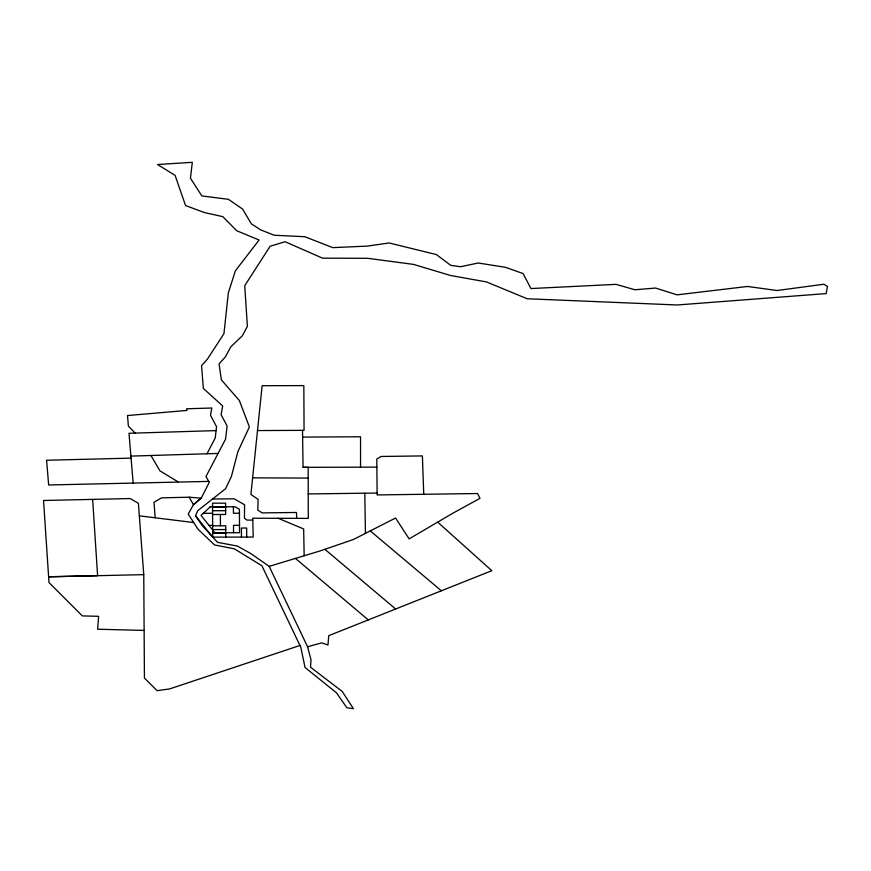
<?xml version="1.0" encoding="UTF-8"?>
<svg xmlns="http://www.w3.org/2000/svg" width="871" height="871" viewBox="0 0 871 871"><rect width="100%" height="100%" fill="white"/><g stroke="black" fill="none" stroke-linecap="round" stroke-linejoin="round"><path stroke-width="1.31" d="M360.54 467.172L360.54 436.785L302.618 437.079L302.542 430.35M135.103 433.083L128.385 426.071L127.504 415.543L187.025 410.437L186.568 408.793L211.816 408.009L210.488 415.249L216.552 426.692L215.224 438.026L206.982 453.78M195.507 515.697L197.815 510.635L225.611 488.696L231.414 476.47L237.881 451.668L249.378 426.942L239.351 400.518L221.354 379.843L219.056 363.893L225.262 357.066L230.869 346.756L242.378 335.738L247.397 326.353L244.729 285.699L270.13 246.243L285.089 241.724L322.531 258.154L367.812 258.317L413.485 264.392L450.645 275.519L486.497 281.932L527.216 298.764L677.246 304.981L826.165 293.592L827.45 286.494L823.912 284.24L777.041 290.511L747.503 286.461L677.105 294.844L655.569 288.051L634.894 289.76L616.047 284.36L530.929 288.562L523.123 273.559L505.496 267.321L478.233 262.998L460.661 266.722L450.786 265.361L436.393 254.572L389.119 242.965L367.224 246.112L332.787 247.636L304.806 236.716L274.245 235.235L260.865 229.966L251.414 223.912L242.584 209.073L228.442 199.328L201.843 195.921L190.444 178.228L192.317 162.322L157.531 164.521L175.093 175.376L185.545 205.512L204.054 212.448L222.845 216.672L236.749 230.761L259.079 240.015L235.366 270.859L228.344 292.841L223.945 333.669L207.374 359.2L201.56 365.657L203.357 388.422L222.704 406.006L221.103 414.661L227.113 425.995L225.578 439.115L205.959 476.589L209.312 482.273L201.288 497.994L193.46 504.734L188.19 514.032L197.967 529.187L214.538 544.941L234.386 548.839L261.91 565.769L300.789 647.24L305.035 667.458L336.478 692.826L346.898 707.785L353.408 708.678L342.216 691.443L310.512 667.208L311.001 659.706L307.583 646.772L269.183 566.379L251.218 553.825L237.358 546.052L217.532 542.339L201.963 525.224L195.507 515.697L212.589 537.135L253.211 537.059L252.742 518.223L308.28 518.387L308.182 467.313L303.064 467.335L302.618 437.079M299.951 645.476L169.497 688.95L157.052 690.659L144.434 678.041L143.759 574.642L138.402 503.296L130.138 498.55L43.55 500.498L48.994 582.547L82.331 615.906L98.619 616.32L97.628 629.221L144.129 630.419M269.183 566.379L320.637 550.766L353.452 539.476L395.554 518.016L409.141 538.877L452.604 513.357L479.965 498.343L477.569 493.53L377.143 494.935L376.784 458.984L381.095 456.469L422.391 455.925L423.742 494.282M307.583 646.772L321.66 642.863L327.964 644.997L328.737 635.667L491.81 570.69L437.71 522.154M216.095 430.601L128.995 433.279L133.143 482.85M130.9 456.11L218.088 453.432M131.075 458.135L46.588 460.258L48.656 484.973L208.8 481.402M189.225 497.21L193.46 504.734L201.114 498.147L189.225 497.21L161.603 497.842L154.015 502.24L155.18 517.788M143.759 574.642L48.591 576.787L97.606 575.687L92.642 499.399M308.236 493.933L377.045 493.051M212.513 499.029L234.168 498.811L244.566 504.745L244.446 518.191L246.907 520.085L252.786 520.107M257.5 430.568L304.066 430.35L303.837 385.603L262.127 385.711L250.902 494.434L258.132 499.399L257.783 510.079L262.117 512.888L296.478 512.475L296.717 518.354M303.064 467.335L376.838 467.128M212.557 506.955L225.622 506.933M212.568 510.733L225.643 510.711M203.313 513.313L212.535 513.291M239.449 513.237L233.439 513.248L233.406 506.77M212.535 514.5L225.665 514.478L225.6 503.166L212.535 503.188L212.72 537.135M208.964 525.365L212.6 525.365M239.514 525.311L233.504 525.322L233.548 532.725M212.6 525.823L225.72 525.801L225.785 537.113M212.676 529.59L225.741 529.568M212.698 533.368L225.763 533.335M252.612 477.863L308.203 478.07M139.338 515.839L193.678 522.535M278.23 518.299L303.652 528.947L304.175 555.763M177.858 481.717L159.97 470.863L150.933 455.5M370.273 530.907L441.368 590.788M324.883 549.307L395.641 609.003M295.454 558.409L368.281 619.912M364.807 493.215L365.417 533.379M246.689 537.069L246.645 528.022L241.419 528.033L241.463 537.08M220.374 514.489L220.439 525.801M210.314 506.813L201.038 515.425L214.854 532.758L239.547 532.714L239.427 509.295L234.996 506.77L210.314 506.813"/></g></svg>
